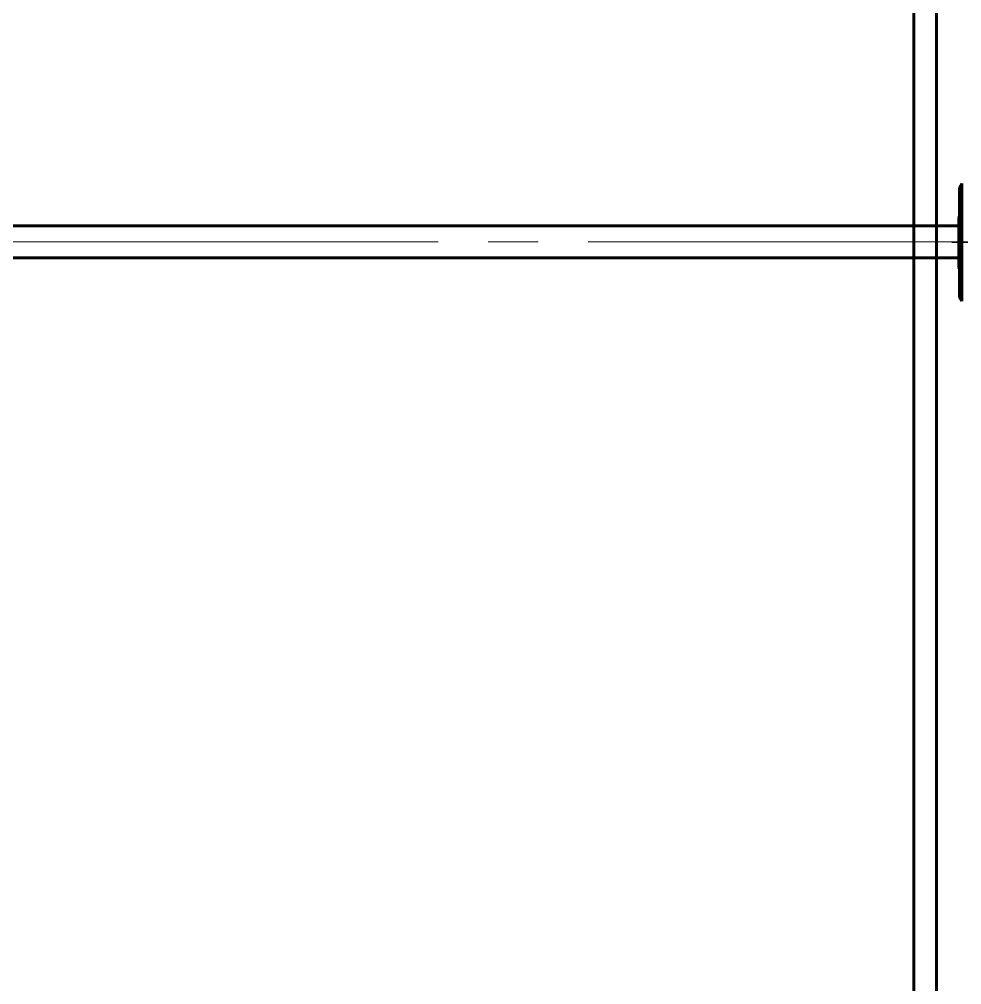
# Model space of a CAD drawing. Header units: millimetres. Extents: x 0 to 1680, y 0 to 594.
# Drawn here: x 131.68 to 159.93, y 482.95 to 511.88 of the extents above; entities that cross this region are included whole.
import ezdxf

# ---------------------------------------------------------------- set-up
doc = ezdxf.new("R2010")
doc.units = ezdxf.units.MM
doc.linetypes.add('K5LT_AXLED', pattern=[19.5, 15, -1.5, 1.5, -1.5])
doc.linetypes.add('K5LT_BASIC', pattern=[0])
doc.layers.add('Системный слой', color=7, linetype='Continuous')

# ---------------------------------------------------------------- blocks, each defined once
blk = doc.blocks.new('U427')
at = {"layer": 'Системный слой', "color": 30, "linetype": 'K5LT_AXLED', "lineweight": 18, "true_color": 0xff8000}
blk.add_line((159.631, 505.194), (169.384, 505.194), dxfattribs=at)

msp = doc.modelspace()

# ---------------------------------------------------------------- linework, layer by layer
at = {"layer": 'Системный слой', "color": 5, "linetype": 'K5LT_BASIC', "lineweight": 60, "true_color": 0x0000ff}
for p, q in [((158.49574, 390.02559), (158.49574, 565.95034)), ((159.17074, 390.02559), (159.17074, 565.95034)), ((159.92944, 506.95673), (159.86449, 506.84423)), ((159.92944, 506.95673), (159.92944, 506.78147)), ((159.86449, 506.84423), (159.86449, 506.68016)), ((159.86449, 506.68016), (159.86449, 503.54423)), ((159.92944, 506.78147), (159.92944, 503.43173)), ((159.84574, 504.44423), (159.84574, 505.94423)), ((159.84574, 505.94423), (159.84574, 504.86818)), ((159.84574, 505.94419), (159.84574, 505.94423)), ((116.02751, 505.68703), (159.84574, 505.68703)), ((159.84574, 504.73453), (116.02751, 504.73453)), ((159.84574, 504.86818), (159.84574, 504.44423)), ((159.92944, 503.43173), (159.86449, 503.54423))]:
    msp.add_line(p, q, dxfattribs=at)
at = {"layer": 'Системный слой', "color": 30, "linetype": 'K5LT_AXLED', "lineweight": 18, "true_color": 0xff8000}
msp.add_line((51.2364, 505.21078), (174.95197, 505.21078), dxfattribs=at)
at = {"layer": 'Системный слой', "color": 5, "linetype": 'K5LT_BASIC', "lineweight": 60, "true_color": 0x0000ff}
for centre, start, end in [((159.88324, 505.94423), 120, 180), ((159.88324, 504.44423), 180, 240)]:
    msp.add_arc(centre, 0.0375, start, end, dxfattribs=at)

# ---------------------------------------------------------------- block references
at = {"layer": 'Системный слой'}
msp.add_blockref('U427', (0, 0), dxfattribs=at)

doc.saveas('drawing.dxf')
